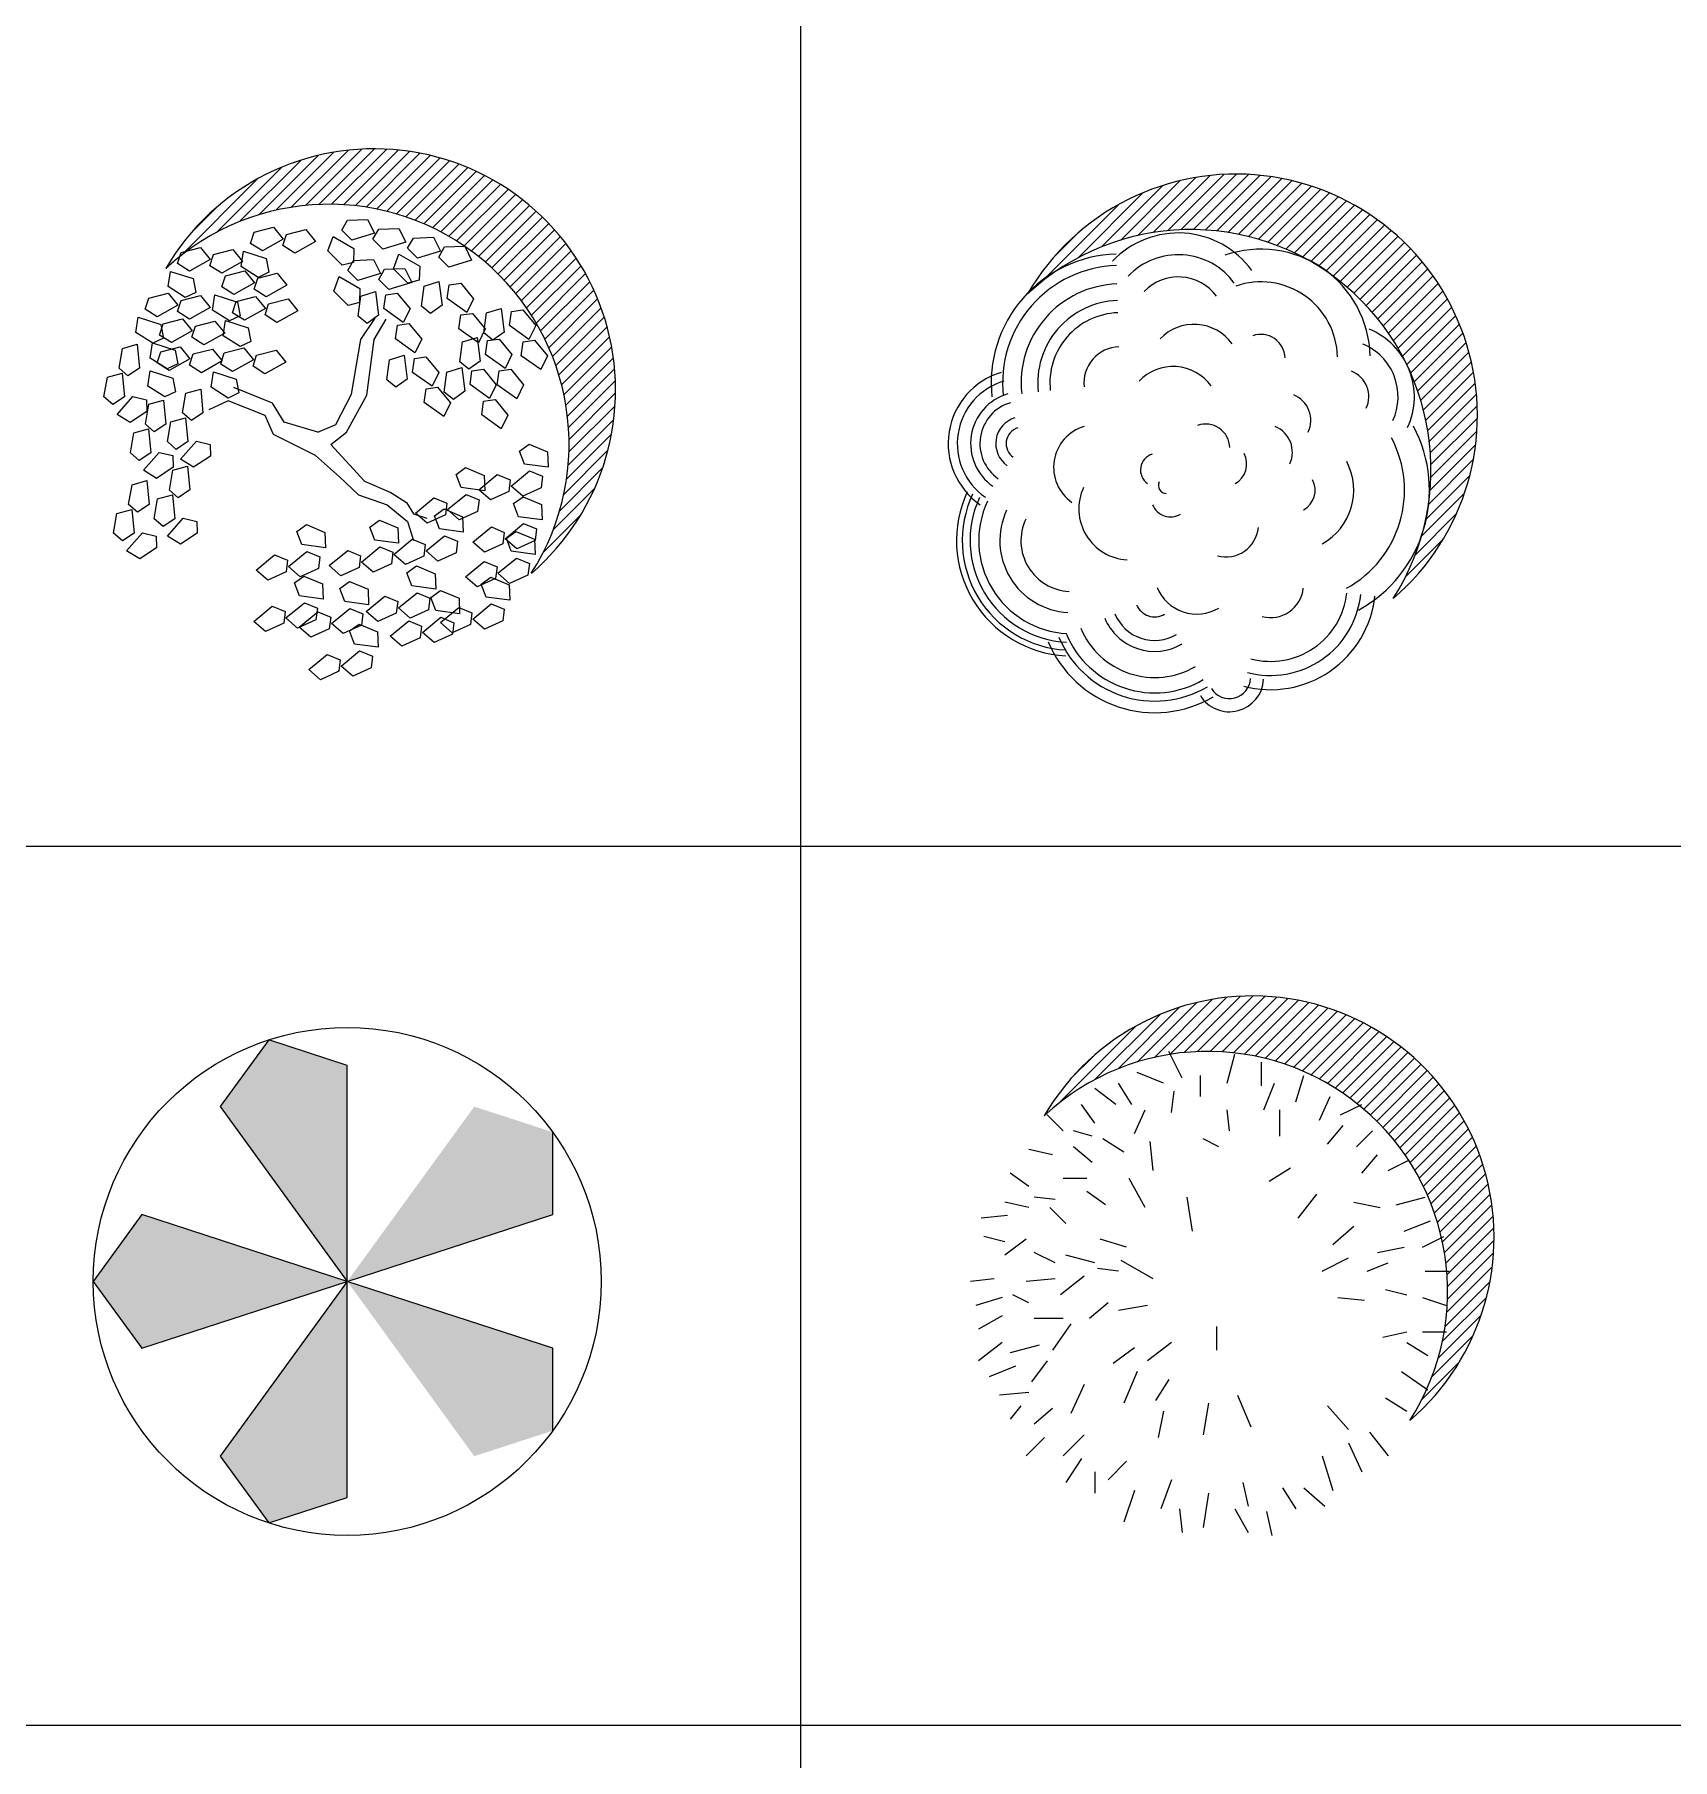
# Model space of a CAD drawing. Header units: millimetres. Extents: x -4017 to 59953, y -688 to 66564.
# Drawn here: x 51042 to 55443, y 14005 to 18640 of the extents above; entities that cross this region are included whole.
import ezdxf

# ---------------------------------------------------------------- set-up
doc = ezdxf.new("R2010")
doc.units = ezdxf.units.MM
doc.layers.add('www.cad-blocks.net', color=7, linetype='Continuous')
doc.styles.add('3', font='')
doc.styles.get("Standard").update_dxf_attribs({"font": 'arial.ttf'})
doc.styles.get('3').set_extended_font_data('@Gungsuh')

# ---------------------------------------------------------------- blocks, each defined once
blk = doc.blocks.new('A$C516926BB')
for p, q in [((55.5585, 38.5194), (55.5585, 0)), ((0, 7.0831), (60.3118, 7.0831)), ((0, 4.7221), (62.4121, 4.7221))]:
    blk.add_line(p, q)
blk = doc.blocks.new('A$C1F9620D7')
for p, q in [((0.3644, 1.2306), (0.5295, 1.3957)), ((0.4161, 1.2489), (0.5758, 1.4085)), ((0.4617, 1.261), (0.6177, 1.4171)), ((0.5031, 1.2691), (0.6565, 1.4224)), ((0.5415, 1.274), (0.6928, 1.4253)), ((0.5775, 1.2766), (0.7271, 1.4262)), ((0.6114, 1.2771), (0.7596, 1.4253)), ((0.6437, 1.276), (0.7907, 1.4229)), ((0.6745, 1.2734), (0.8204, 1.4193)), ((0.7041, 1.2695), (0.8489, 1.4144)), ((0.7324, 1.2645), (0.8764, 1.4085)), ((0.7597, 1.2583), (0.9029, 1.4016)), ((0.786, 1.2512), (0.9285, 1.3937)), ((0.2053, 1.1382), (0.4122, 1.3452)), ((0.3019, 1.2014), (0.4768, 1.3764)), ((0.8114, 1.2432), (0.9532, 1.385)), ((0.836, 1.2344), (0.9771, 1.3755)), ((0.8597, 1.2247), (1.0003, 1.3653)), ((0.8827, 1.2143), (1.0227, 1.3543)), ((0.9049, 1.2031), (1.0444, 1.3426)), ((0.9265, 1.1913), (1.0654, 1.3302)), ((0.9474, 1.1787), (1.0858, 1.3172)), ((0.9676, 1.1655), (1.1055, 1.3035)), ((0.2358, 1.2022), (0.3016, 1.268)), ((0.9871, 1.1517), (1.1246, 1.2891)), ((1.0061, 1.1372), (1.1431, 1.2742)), ((1.0244, 1.1221), (1.1609, 1.2586)), ((0.4032, 1.2021), (0.4557, 1.2154)), ((0.4557, 1.2154), (0.4818, 1.1833)), ((0.4902, 1.1962), (0.5426, 1.2096)), ((0.5426, 1.2096), (0.5687, 1.1774)), ((0.6388, 1.2073), (0.6543, 1.2346)), ((0.6656, 1.1808), (0.6388, 1.2073)), ((0.6543, 1.2346), (0.7084, 1.2366)), ((0.7084, 1.2366), (0.7271, 1.1997)), ((0.7226, 1.1831), (0.738, 1.2105)), ((0.738, 1.2105), (0.7921, 1.2125)), ((0.7921, 1.2125), (0.8108, 1.1755)), ((1.042, 1.1064), (1.1782, 1.2425)), ((1.0591, 1.09), (1.1948, 1.2257)), ((1.0756, 1.0731), (1.2108, 1.2083)), ((0.207, 1.1481), (0.2595, 1.1614)), ((0.2595, 1.1614), (0.2855, 1.1292)), ((0.3939, 1.172), (0.4032, 1.2021)), ((0.4256, 1.1518), (0.3939, 1.172)), ((0.4818, 1.1833), (0.4256, 1.1518)), ((0.4809, 1.1661), (0.4902, 1.1962)), ((0.5126, 1.1459), (0.4809, 1.1661)), ((0.5687, 1.1774), (0.5126, 1.1459)), ((0.6012, 1.1519), (0.6155, 1.1908)), ((0.6155, 1.1908), (0.6713, 1.1587)), ((0.7271, 1.1997), (0.6656, 1.1808)), ((0.6713, 1.1587), (0.6701, 1.1211)), ((0.7493, 1.1567), (0.7226, 1.1831)), ((0.8108, 1.1755), (0.7493, 1.1567)), ((0.8158, 1.1592), (0.8312, 1.1866)), ((0.8425, 1.1328), (0.8158, 1.1592)), ((0.8312, 1.1866), (0.8853, 1.1886)), ((0.8853, 1.1886), (0.904, 1.1516)), ((0.8995, 1.1351), (0.915, 1.1625)), ((0.915, 1.1625), (0.9691, 1.1645)), ((0.9691, 1.1645), (0.9878, 1.1275)), ((1.0914, 1.0555), (1.2262, 1.1903)), ((1.1067, 1.0373), (1.241, 1.1717)), ((0.1977, 1.118), (0.207, 1.1481)), ((0.2294, 1.0978), (0.1977, 1.118)), ((0.2855, 1.1292), (0.2294, 1.0978)), ((0.2847, 1.1121), (0.294, 1.1422)), ((0.294, 1.1422), (0.3464, 1.1555)), ((0.3725, 1.1233), (0.3164, 1.0919)), ((0.3464, 1.1555), (0.3725, 1.1233)), ((0.3688, 1.11), (0.3746, 1.151)), ((0.3746, 1.151), (0.4359, 1.1314)), ((0.4359, 1.1314), (0.4427, 1.0944)), ((0.6396, 1.1137), (0.6012, 1.1519)), ((0.6701, 1.1211), (0.6396, 1.1137)), ((0.6549, 1.0992), (0.6704, 1.1266)), ((0.6704, 1.1266), (0.7245, 1.1286)), ((0.7245, 1.1286), (0.7432, 1.0916)), ((0.7782, 1.1039), (0.7924, 1.1428)), ((0.7924, 1.1428), (0.8482, 1.1107)), ((0.904, 1.1516), (0.8425, 1.1328)), ((0.9263, 1.1086), (0.8995, 1.1351)), ((0.9878, 1.1275), (0.9263, 1.1086)), ((1.1213, 1.0185), (1.2552, 1.1524)), ((1.1352, 0.9991), (1.2687, 1.1325)), ((0.1726, 1.056), (0.1784, 1.097)), ((0.1784, 1.097), (0.2397, 1.0774)), ((0.2397, 1.0774), (0.2465, 1.0404)), ((0.3164, 1.0919), (0.2847, 1.1121)), ((0.3168, 1.055), (0.3261, 1.085)), ((0.3261, 1.085), (0.3785, 1.0984)), ((0.4046, 1.0662), (0.3485, 1.0347)), ((0.4144, 1.0808), (0.3688, 1.11)), ((0.3785, 1.0984), (0.4046, 1.0662)), ((0.4037, 1.0491), (0.4131, 1.0791)), ((0.4131, 1.0791), (0.4655, 1.0925)), ((0.4427, 1.0944), (0.4144, 1.0808)), ((0.4655, 1.0925), (0.4916, 1.0603)), ((0.6173, 1.0439), (0.6316, 1.0828)), ((0.6316, 1.0828), (0.6874, 1.0507)), ((0.6816, 1.0727), (0.6549, 1.0992)), ((0.7432, 1.0916), (0.6816, 1.0727)), ((0.7387, 1.0751), (0.7541, 1.1025)), ((0.7654, 1.0486), (0.7387, 1.0751)), ((0.7541, 1.1025), (0.8082, 1.1045)), ((0.8269, 1.0675), (0.7654, 1.0486)), ((0.8165, 1.0657), (0.7782, 1.1039)), ((0.8082, 1.1045), (0.8269, 1.0675)), ((0.8471, 1.0731), (0.8165, 1.0657)), ((0.8482, 1.1107), (0.8471, 1.0731)), ((0.8604, 1.0576), (0.9, 1.0697)), ((0.9, 1.0697), (0.9082, 1.0059)), ((1.1486, 0.979), (1.2816, 1.112)), ((1.1612, 0.9582), (1.2938, 1.0908)), ((1.1732, 0.9368), (1.3053, 1.0689)), ((0.1109, 0.995), (0.1202, 1.025)), ((0.1202, 1.025), (0.1726, 1.0384)), ((0.2182, 1.0268), (0.1726, 1.056)), ((0.1726, 1.0384), (0.1987, 1.0062)), ((0.2072, 1.0191), (0.2596, 1.0325)), ((0.2465, 1.0404), (0.2182, 1.0268)), ((0.2596, 1.0325), (0.2857, 1.0003)), ((0.2917, 0.9929), (0.2974, 1.0339)), ((0.2974, 1.0339), (0.3587, 1.0144)), ((0.3485, 1.0347), (0.3168, 1.055)), ((0.355, 1.016), (0.4075, 1.0293)), ((0.4354, 1.0289), (0.4037, 1.0491)), ((0.4075, 1.0293), (0.4336, 0.9972)), ((0.4916, 1.0603), (0.4354, 1.0289)), ((0.442, 1.0101), (0.4944, 1.0235)), ((0.4944, 1.0235), (0.5205, 0.9913)), ((0.6557, 1.0057), (0.6173, 1.0439)), ((0.6828, 0.9769), (0.69, 1.0306)), ((0.6874, 1.0507), (0.6862, 1.0131)), ((0.69, 1.0306), (0.7296, 1.0427)), ((0.7296, 1.0427), (0.7377, 0.9789)), ((0.7519, 0.9968), (0.7568, 1.0341)), ((0.7568, 1.0341), (0.788, 1.0383)), ((0.788, 1.0383), (0.8223, 0.9965)), ((0.8532, 1.0039), (0.8604, 1.0576)), ((0.9223, 1.0238), (0.9272, 1.0611)), ((0.9746, 0.9862), (0.9223, 1.0238)), ((0.9272, 1.0611), (0.9584, 1.0653)), ((0.9584, 1.0653), (0.9927, 1.0235)), ((0.9927, 1.0235), (0.9746, 0.9862)), ((1.1845, 0.9147), (1.3161, 1.0463)), ((1.1951, 0.8919), (1.3262, 1.023)), ((0.0858, 0.9329), (0.0915, 0.9739)), ((0.0915, 0.9739), (0.1528, 0.9544)), ((0.1426, 0.9747), (0.1109, 0.995)), ((0.1987, 1.0062), (0.1426, 0.9747)), ((0.1978, 0.9891), (0.2072, 1.0191)), ((0.2296, 0.9688), (0.1978, 0.9891)), ((0.2857, 1.0003), (0.2296, 0.9688)), ((0.3373, 0.9637), (0.2917, 0.9929)), ((0.3656, 0.9774), (0.3373, 0.9637)), ((0.3457, 0.9859), (0.355, 1.016)), ((0.3774, 0.9657), (0.3457, 0.9859)), ((0.3587, 1.0144), (0.3656, 0.9774)), ((0.4336, 0.9972), (0.3774, 0.9657)), ((0.4327, 0.98), (0.442, 1.0101)), ((0.4644, 0.9598), (0.4327, 0.98)), ((0.5205, 0.9913), (0.4644, 0.9598)), ((0.6862, 1.0131), (0.6557, 1.0057)), ((0.7071, 0.957), (0.6828, 0.9769)), ((0.7377, 0.9789), (0.7071, 0.957)), ((0.8041, 0.9592), (0.7519, 0.9968)), ((0.8223, 0.9965), (0.8041, 0.9592)), ((0.8776, 0.984), (0.8532, 1.0039)), ((0.9082, 1.0059), (0.8776, 0.984)), ((0.9538, 0.9425), (0.9587, 0.9798)), ((0.9587, 0.9798), (0.9899, 0.984)), ((0.9899, 0.984), (1.0242, 0.9422)), ((1.0205, 0.9319), (1.0277, 0.9855)), ((1.0277, 0.9855), (1.0673, 0.9976)), ((1.0673, 0.9976), (1.0755, 0.9338)), ((1.0896, 0.9517), (1.0945, 0.989)), ((1.0945, 0.989), (1.1257, 0.9933)), ((1.1257, 0.9933), (1.16, 0.9514)), ((1.2049, 0.8683), (1.3355, 0.9989)), ((1.2139, 0.8439), (1.344, 0.9739)), ((0.1314, 0.9037), (0.0858, 0.9329)), ((0.1495, 0.9259), (0.1588, 0.956)), ((0.1528, 0.9544), (0.1597, 0.9174)), ((0.1588, 0.956), (0.2113, 0.9693)), ((0.2373, 0.9371), (0.1812, 0.9057)), ((0.2113, 0.9693), (0.2373, 0.9371)), ((0.2364, 0.92), (0.2458, 0.9501)), ((0.2458, 0.9501), (0.2982, 0.9634)), ((0.3243, 0.9313), (0.2682, 0.8998)), ((0.2982, 0.9634), (0.3243, 0.9313)), ((0.3206, 0.9239), (0.3264, 0.9649)), ((0.3264, 0.9649), (0.3877, 0.9453)), ((0.3877, 0.9453), (0.3945, 0.9083)), ((0.6903, 0.9142), (0.7289, 0.9712)), ((0.7257, 0.9142), (0.7579, 0.9682)), ((0.7833, 0.9155), (0.7882, 0.9528)), ((0.7882, 0.9528), (0.8194, 0.957)), ((0.8194, 0.957), (0.8537, 0.9152)), ((1.006, 0.9049), (0.9538, 0.9425)), ((1.0242, 0.9422), (1.006, 0.9049)), ((1.0449, 0.912), (1.0205, 0.9319)), ((1.0755, 0.9338), (1.0449, 0.912)), ((1.1418, 0.9142), (1.0896, 0.9517)), ((1.16, 0.9514), (1.1418, 0.9142)), ((1.2221, 0.8186), (1.3516, 0.9481)), ((0.0405, 0.8367), (0.0495, 0.8901)), ((0.0495, 0.8901), (0.0895, 0.901)), ((0.0895, 0.901), (0.0956, 0.8369)), ((0.1244, 0.8639), (0.1302, 0.9049)), ((0.1302, 0.9049), (0.1914, 0.8853)), ((0.1597, 0.9174), (0.1314, 0.9037)), ((0.1431, 0.8508), (0.1524, 0.8809)), ((0.1812, 0.9057), (0.1495, 0.9259)), ((0.1524, 0.8809), (0.2048, 0.8942)), ((0.1914, 0.8853), (0.1983, 0.8483)), ((0.2048, 0.8942), (0.2309, 0.862)), ((0.2682, 0.8998), (0.2364, 0.92)), ((0.2394, 0.875), (0.2918, 0.8883)), ((0.2918, 0.8883), (0.3179, 0.8562)), ((0.3662, 0.8947), (0.3206, 0.9239)), ((0.3229, 0.8779), (0.3753, 0.8913)), ((0.3945, 0.9083), (0.3662, 0.8947)), ((0.3753, 0.8913), (0.4014, 0.8591)), ((0.4098, 0.872), (0.4623, 0.8854)), ((0.4623, 0.8854), (0.4883, 0.8532)), ((0.6646, 0.7671), (0.6903, 0.9142)), ((0.7064, 0.7641), (0.7257, 0.9142)), ((0.8355, 0.8779), (0.7833, 0.9155)), ((0.8537, 0.9152), (0.8355, 0.8779)), ((0.9561, 0.8538), (0.9633, 0.9074)), ((0.9633, 0.9074), (1.0029, 0.9196)), ((1.0029, 0.9196), (1.0111, 0.8558)), ((1.0252, 0.8737), (1.0302, 0.911)), ((1.0302, 0.911), (1.0613, 0.9152)), ((1.0613, 0.9152), (1.0956, 0.8733)), ((1.1211, 0.8704), (1.126, 0.9077)), ((1.126, 0.9077), (1.1571, 0.912)), ((1.1571, 0.912), (1.1914, 0.8701)), ((1.2294, 0.7925), (1.3583, 0.9214)), ((1.2357, 0.7654), (1.3639, 0.8937)), ((0.0642, 0.8161), (0.0405, 0.8367)), ((0.0956, 0.8369), (0.0642, 0.8161)), ((0.17, 0.8347), (0.1244, 0.8639)), ((0.1748, 0.8306), (0.1431, 0.8508)), ((0.1983, 0.8483), (0.17, 0.8347)), ((0.2309, 0.862), (0.1748, 0.8306)), ((0.23, 0.8449), (0.2394, 0.875)), ((0.2617, 0.8247), (0.23, 0.8449)), ((0.3179, 0.8562), (0.2617, 0.8247)), ((0.3135, 0.8479), (0.3229, 0.8779)), ((0.3452, 0.8276), (0.3135, 0.8479)), ((0.4014, 0.8591), (0.3452, 0.8276)), ((0.4005, 0.842), (0.4098, 0.872)), ((0.4322, 0.8217), (0.4005, 0.842)), ((0.4883, 0.8532), (0.4322, 0.8217)), ((0.7599, 0.8058), (0.7671, 0.8594)), ((0.7671, 0.8594), (0.8067, 0.8715)), ((0.8067, 0.8715), (0.8149, 0.8077)), ((0.829, 0.8256), (0.8339, 0.8629)), ((0.8339, 0.8629), (0.8651, 0.8672)), ((0.8651, 0.8672), (0.8994, 0.8253)), ((0.9215, 0.8264), (0.9612, 0.8385)), ((0.9805, 0.8339), (0.9561, 0.8538)), ((0.9612, 0.8385), (0.9693, 0.7747)), ((1.0111, 0.8558), (0.9805, 0.8339)), ((1.0775, 0.8361), (1.0252, 0.8737)), ((1.0956, 0.8733), (1.0775, 0.8361)), ((1.1733, 0.8329), (1.1211, 0.8704)), ((1.1914, 0.8701), (1.1733, 0.8329)), ((1.241, 0.7373), (1.3685, 0.8648)), ((1.2451, 0.708), (1.3719, 0.8348)), ((0, 0.7596), (0.009, 0.813)), ((0.009, 0.813), (0.0489, 0.8238)), ((0.0489, 0.8238), (0.055, 0.7597)), ((0.118, 0.7888), (0.1237, 0.8298)), ((0.1635, 0.7596), (0.118, 0.7888)), ((0.1237, 0.8298), (0.185, 0.8102)), ((0.185, 0.8102), (0.1919, 0.7732)), ((0.2884, 0.7858), (0.2942, 0.8268)), ((0.2942, 0.8268), (0.3555, 0.8073)), ((0.3555, 0.8073), (0.3623, 0.7703)), ((0.7843, 0.7859), (0.7599, 0.8058)), ((0.8149, 0.8077), (0.7843, 0.7859)), ((0.8813, 0.7881), (0.829, 0.8256)), ((0.8994, 0.8253), (0.8813, 0.7881)), ((0.9143, 0.7728), (0.9215, 0.8264)), ((0.9835, 0.7926), (0.9884, 0.8299)), ((1.0357, 0.7551), (0.9835, 0.7926)), ((0.9884, 0.8299), (1.0195, 0.8342)), ((1.0195, 0.8342), (1.0538, 0.7923)), ((1.0538, 0.7923), (1.0357, 0.7551)), ((1.0567, 0.7924), (1.0616, 0.8297)), ((1.1089, 0.7548), (1.0567, 0.7924)), ((1.0616, 0.8297), (1.0928, 0.8339)), ((1.0928, 0.8339), (1.1271, 0.792)), ((1.1271, 0.792), (1.1089, 0.7548)), ((1.248, 0.6775), (1.3739, 0.8034)), ((0.0237, 0.7389), (0, 0.7596)), ((0.055, 0.7597), (0.0237, 0.7389)), ((0.0351, 0.7127), (0.0778, 0.7609)), ((0.0778, 0.7609), (0.1144, 0.7522)), ((0.1144, 0.7522), (0.1155, 0.7208)), ((0.1203, 0.74), (0.1603, 0.7508)), ((0.1603, 0.7508), (0.1664, 0.6868)), ((0.1919, 0.7732), (0.1635, 0.7596)), ((0.211, 0.7167), (0.2199, 0.77)), ((0.2199, 0.77), (0.2599, 0.7809)), ((0.2599, 0.7809), (0.266, 0.7168)), ((0.3333, 0.7491), (0.2818, 0.7251)), ((0.334, 0.7566), (0.2884, 0.7858)), ((0.433, 0.7101), (0.3333, 0.7491)), ((0.3623, 0.7703), (0.334, 0.7566)), ((0.4523, 0.7431), (0.3493, 0.7851)), ((0.4844, 0.692), (0.4523, 0.7431)), ((0.6228, 0.686), (0.6646, 0.7671)), ((0.6517, 0.665), (0.7064, 0.7641)), ((0.8605, 0.7443), (0.8654, 0.7816)), ((0.9127, 0.7068), (0.8605, 0.7443)), ((0.8654, 0.7816), (0.8965, 0.7859)), ((0.8965, 0.7859), (0.9308, 0.744)), ((0.9308, 0.744), (0.9127, 0.7068)), ((0.9387, 0.7529), (0.9143, 0.7728)), ((0.9693, 0.7747), (0.9387, 0.7529)), ((1.0149, 0.7113), (1.0198, 0.7486)), ((1.0198, 0.7486), (1.051, 0.7529)), ((1.051, 0.7529), (1.0853, 0.711)), ((1.2494, 0.6455), (1.3743, 0.7704)), ((0.0703, 0.6909), (0.0351, 0.7127)), ((0.1155, 0.7208), (0.0703, 0.6909)), ((0.1113, 0.6866), (0.1203, 0.74)), ((0.1794, 0.6929), (0.2194, 0.7037)), ((0.2347, 0.696), (0.211, 0.7167)), ((0.2194, 0.7037), (0.2255, 0.6396)), ((0.266, 0.7168), (0.2347, 0.696)), ((0.4555, 0.659), (0.433, 0.7101)), ((1.0671, 0.6738), (1.0149, 0.7113)), ((1.0853, 0.711), (1.0671, 0.6738)), ((1.247, 0.5763), (1.3695, 0.6988)), ((1.2492, 0.6119), (1.373, 0.7357)), ((0.0708, 0.6094), (0.0798, 0.6628)), ((0.0798, 0.6628), (0.1197, 0.6737)), ((0.135, 0.6659), (0.1113, 0.6866)), ((0.1197, 0.6737), (0.1258, 0.6096)), ((0.1664, 0.6868), (0.135, 0.6659)), ((0.1705, 0.6395), (0.1794, 0.6929)), ((0.5681, 0.602), (0.4555, 0.659)), ((0.5745, 0.665), (0.4844, 0.692)), ((0.5745, 0.665), (0.6228, 0.686)), ((0.6099, 0.632), (0.6517, 0.665)), ((1.2426, 0.5384), (1.3634, 0.6593)), ((0.0945, 0.5888), (0.0708, 0.6094)), ((0.1258, 0.6096), (0.0945, 0.5888)), ((0.1059, 0.5626), (0.1486, 0.6107)), ((0.1486, 0.6107), (0.1852, 0.6021)), ((0.1942, 0.6188), (0.1705, 0.6395)), ((0.2255, 0.6396), (0.1942, 0.6188)), ((0.2056, 0.5926), (0.2483, 0.6408)), ((0.2483, 0.6408), (0.2849, 0.6321)), ((0.2849, 0.6321), (0.2859, 0.6007)), ((0.6099, 0.632), (0.7, 0.5329)), ((1.1164, 0.6142), (1.1419, 0.6327)), ((1.1297, 0.579), (1.1164, 0.6142)), ((1.1419, 0.6327), (1.1919, 0.6119)), ((1.1919, 0.6119), (1.1935, 0.5705)), ((1.2352, 0.4977), (1.354, 0.6164)), ((0.1411, 0.5408), (0.1059, 0.5626)), ((0.1863, 0.5706), (0.1411, 0.5408)), ((0.1756, 0.5095), (0.1846, 0.5629)), ((0.1846, 0.5629), (0.2246, 0.5737)), ((0.1852, 0.6021), (0.1863, 0.5706)), ((0.2408, 0.5708), (0.2056, 0.5926)), ((0.2246, 0.5737), (0.2307, 0.5097)), ((0.2859, 0.6007), (0.2408, 0.5708)), ((0.5681, 0.602), (0.6325, 0.5449)), ((0.946, 0.5512), (0.9715, 0.5696)), ((0.9715, 0.5696), (1.0215, 0.5489)), ((1.0936, 0.5199), (1.1434, 0.5608)), ((1.1935, 0.5705), (1.1297, 0.579)), ((1.1434, 0.5608), (1.1781, 0.5464)), ((1.224, 0.453), (1.3398, 0.5688)), ((0.0663, 0.4705), (0.0753, 0.5238)), ((0.0753, 0.5238), (0.1152, 0.5347)), ((0.1152, 0.5347), (0.1213, 0.4706)), ((0.6325, 0.5449), (0.6839, 0.4969)), ((0.7, 0.5329), (0.7707, 0.5029)), ((0.9592, 0.516), (0.946, 0.5512)), ((1.023, 0.5075), (0.9592, 0.516)), ((1.007, 0.5104), (1.0567, 0.5513)), ((1.0383, 0.4833), (1.007, 0.5104)), ((1.0215, 0.5489), (1.023, 0.5075)), ((1.0567, 0.5513), (1.0915, 0.5369)), ((1.0915, 0.5369), (1.0876, 0.5057)), ((1.125, 0.4928), (1.0936, 0.5199)), ((1.1742, 0.5152), (1.125, 0.4928)), ((1.1781, 0.5464), (1.1742, 0.5152)), ((1.2071, 0.4027), (1.3182, 0.5138)), ((0.09, 0.4498), (0.0663, 0.4705)), ((0.1213, 0.4706), (0.09, 0.4498)), ((0.1351, 0.4324), (0.1441, 0.4857)), ((0.1441, 0.4857), (0.184, 0.4966)), ((0.1993, 0.4889), (0.1756, 0.5095)), ((0.184, 0.4966), (0.1901, 0.4325)), ((0.2307, 0.5097), (0.1993, 0.4889)), ((0.6839, 0.4969), (0.7611, 0.4699)), ((0.7611, 0.4699), (0.8158, 0.4248)), ((0.7707, 0.5029), (0.8126, 0.4759)), ((0.8126, 0.4759), (0.8318, 0.4458)), ((0.8365, 0.4474), (0.8863, 0.4882)), ((0.8863, 0.4882), (0.921, 0.4739)), ((0.921, 0.4739), (0.9171, 0.4427)), ((0.9232, 0.4569), (0.9729, 0.4977)), ((0.9729, 0.4977), (1.0077, 0.4834)), ((1.0077, 0.4834), (1.0038, 0.4522)), ((1.0876, 0.5057), (1.0383, 0.4833)), ((1.1004, 0.4731), (1.1259, 0.4916)), ((1.1137, 0.4379), (1.1004, 0.4731)), ((1.1259, 0.4916), (1.1759, 0.4708)), ((1.1759, 0.4708), (1.1774, 0.4294)), ((0.0258, 0.3933), (0.0347, 0.4467)), ((0.0347, 0.4467), (0.0747, 0.4575)), ((0.0747, 0.4575), (0.0808, 0.3935)), ((0.1588, 0.4117), (0.1351, 0.4324)), ((0.1901, 0.4325), (0.1588, 0.4117)), ((0.1702, 0.3855), (0.2129, 0.4337)), ((0.2129, 0.4337), (0.2495, 0.425)), ((0.2495, 0.425), (0.2506, 0.3935)), ((0.7144, 0.4101), (0.7399, 0.4285)), ((0.7399, 0.4285), (0.7899, 0.4078)), ((0.8158, 0.4248), (0.8318, 0.3738)), ((0.8318, 0.4458), (0.8672, 0.4338)), ((0.8679, 0.4203), (0.8365, 0.4474)), ((0.9171, 0.4427), (0.8679, 0.4203)), ((0.8881, 0.4401), (0.9136, 0.4586)), ((0.9014, 0.4049), (0.8881, 0.4401)), ((0.9136, 0.4586), (0.9636, 0.4378)), ((0.9545, 0.4298), (0.9232, 0.4569)), ((1.0038, 0.4522), (0.9545, 0.4298)), ((0.9636, 0.4378), (0.9651, 0.3964)), ((1.0776, 0.3788), (1.1273, 0.4197)), ((1.1774, 0.4294), (1.1137, 0.4379)), ((1.1273, 0.4197), (1.1621, 0.4053)), ((1.1807, 0.3429), (1.2819, 0.4441)), ((0.0495, 0.3726), (0.0258, 0.3933)), ((0.0808, 0.3935), (0.0495, 0.3726)), ((0.0609, 0.3465), (0.1036, 0.3946)), ((0.1036, 0.3946), (0.1402, 0.3859)), ((0.1402, 0.3859), (0.1412, 0.3545)), ((0.2054, 0.3637), (0.1702, 0.3855)), ((0.2506, 0.3935), (0.2054, 0.3637)), ((0.5182, 0.3981), (0.5437, 0.4165)), ((0.5314, 0.3629), (0.5182, 0.3981)), ((0.5437, 0.4165), (0.5936, 0.3958)), ((0.5936, 0.3958), (0.5952, 0.3544)), ((0.7276, 0.3749), (0.7144, 0.4101)), ((0.7914, 0.3664), (0.7276, 0.3749)), ((0.7787, 0.3363), (0.8284, 0.3772)), ((0.7899, 0.4078), (0.7914, 0.3664)), ((0.8284, 0.3772), (0.8632, 0.3628)), ((0.8653, 0.3458), (0.915, 0.3867)), ((0.9651, 0.3964), (0.9014, 0.4049)), ((0.915, 0.3867), (0.9498, 0.3723)), ((0.9498, 0.3723), (0.9459, 0.3411)), ((0.991, 0.3693), (1.0407, 0.4102)), ((1.0407, 0.4102), (1.0755, 0.3958)), ((1.0755, 0.3958), (1.0716, 0.3646)), ((1.1089, 0.3517), (1.0776, 0.3788)), ((1.0811, 0.3801), (1.1066, 0.3985)), ((1.0943, 0.3449), (1.0811, 0.3801)), ((1.1066, 0.3985), (1.1565, 0.3778)), ((1.1582, 0.3741), (1.1089, 0.3517)), ((1.1565, 0.3778), (1.1581, 0.3364)), ((1.1621, 0.4053), (1.1582, 0.3741)), ((0.0961, 0.3246), (0.0609, 0.3465)), ((0.1412, 0.3545), (0.0961, 0.3246)), ((0.4087, 0.2943), (0.4585, 0.3351)), ((0.4585, 0.3351), (0.4932, 0.3208)), ((0.4954, 0.3038), (0.5451, 0.3446)), ((0.5952, 0.3544), (0.5314, 0.3629)), ((0.5451, 0.3446), (0.5799, 0.3303)), ((0.5799, 0.3303), (0.576, 0.2991)), ((0.6049, 0.3063), (0.6547, 0.3471)), ((0.6547, 0.3471), (0.6895, 0.3328)), ((0.6895, 0.3328), (0.6855, 0.3016)), ((0.6916, 0.3158), (0.7413, 0.3566)), ((0.7413, 0.3566), (0.7761, 0.3423)), ((0.7761, 0.3423), (0.7722, 0.3111)), ((0.81, 0.3092), (0.7787, 0.3363)), ((0.8593, 0.3316), (0.81, 0.3092)), ((0.8632, 0.3628), (0.8593, 0.3316)), ((0.8966, 0.3187), (0.8653, 0.3458)), ((0.9459, 0.3411), (0.8966, 0.3187)), ((1.0223, 0.3422), (0.991, 0.3693)), ((1.0716, 0.3646), (1.0223, 0.3422)), ((1.0583, 0.2858), (1.108, 0.3266)), ((1.1581, 0.3364), (1.0943, 0.3449)), ((1.108, 0.3266), (1.1428, 0.3123)), ((0.4401, 0.2672), (0.4087, 0.2943)), ((0.4893, 0.2896), (0.4401, 0.2672)), ((0.4932, 0.3208), (0.4893, 0.2896)), ((0.5267, 0.2767), (0.4954, 0.3038)), ((0.5118, 0.26), (0.5372, 0.2784)), ((0.576, 0.2991), (0.5267, 0.2767)), ((0.5372, 0.2784), (0.5872, 0.2577)), ((0.6363, 0.2792), (0.6049, 0.3063)), ((0.6855, 0.3016), (0.6363, 0.2792)), ((0.7229, 0.2887), (0.6916, 0.3158)), ((0.7722, 0.3111), (0.7229, 0.2887)), ((0.8141, 0.287), (0.8396, 0.3055)), ((0.8274, 0.2518), (0.8141, 0.287)), ((0.8396, 0.3055), (0.8896, 0.2847)), ((0.8896, 0.2847), (0.8912, 0.2433)), ((0.9716, 0.2763), (1.0214, 0.3171)), ((1.0214, 0.3171), (1.0561, 0.3028)), ((1.0561, 0.3028), (1.0522, 0.2716)), ((1.0896, 0.2587), (1.0583, 0.2858)), ((1.1389, 0.2811), (1.0896, 0.2587)), ((1.1428, 0.3123), (1.1389, 0.2811)), ((0.525, 0.2248), (0.5118, 0.26)), ((0.5872, 0.2577), (0.5888, 0.2163)), ((0.634, 0.245), (0.6595, 0.2634)), ((0.6473, 0.2098), (0.634, 0.245)), ((0.6595, 0.2634), (0.7095, 0.2427)), ((0.7095, 0.2427), (0.711, 0.2013)), ((0.7913, 0.1927), (0.841, 0.2336)), ((0.8912, 0.2433), (0.8274, 0.2518)), ((0.841, 0.2336), (0.8758, 0.2192)), ((0.8784, 0.2209), (0.9039, 0.2394)), ((0.9039, 0.2394), (0.9539, 0.2186)), ((1.003, 0.2492), (0.9716, 0.2763)), ((1.0522, 0.2716), (1.003, 0.2492)), ((1.0135, 0.257), (1.039, 0.2754)), ((1.0268, 0.2218), (1.0135, 0.257)), ((1.039, 0.2754), (1.089, 0.2547)), ((1.089, 0.2547), (1.0906, 0.2133)), ((0.4023, 0.1562), (0.452, 0.1971)), ((0.452, 0.1971), (0.4868, 0.1827)), ((0.4889, 0.1657), (0.5387, 0.2065)), ((0.5888, 0.2163), (0.525, 0.2248)), ((0.5387, 0.2065), (0.5735, 0.1922)), ((0.5735, 0.1922), (0.5695, 0.161)), ((0.6112, 0.1507), (0.6609, 0.1915)), ((0.711, 0.2013), (0.6473, 0.2098)), ((0.6609, 0.1915), (0.6957, 0.1772)), ((0.7047, 0.1832), (0.7544, 0.2241)), ((0.7544, 0.2241), (0.7892, 0.2097)), ((0.7892, 0.2097), (0.7853, 0.1785)), ((0.8227, 0.1656), (0.7913, 0.1927)), ((0.8719, 0.188), (0.8227, 0.1656)), ((0.8758, 0.2192), (0.8719, 0.188)), ((0.8917, 0.1857), (0.8784, 0.2209)), ((0.9555, 0.1772), (0.8917, 0.1857)), ((0.9041, 0.1532), (0.9538, 0.194)), ((0.9538, 0.194), (0.9886, 0.1797)), ((0.9539, 0.2186), (0.9555, 0.1772)), ((0.9907, 0.1627), (1.0404, 0.2035)), ((1.0906, 0.2133), (1.0268, 0.2218)), ((1.0404, 0.2035), (1.0752, 0.1892)), ((1.0752, 0.1892), (1.0713, 0.158)), ((0.4336, 0.1291), (0.4023, 0.1562)), ((0.4829, 0.1515), (0.4336, 0.1291)), ((0.4868, 0.1827), (0.4829, 0.1515)), ((0.5203, 0.1386), (0.4889, 0.1657)), ((0.5695, 0.161), (0.5203, 0.1386)), ((0.5246, 0.1412), (0.5743, 0.182)), ((0.5559, 0.1141), (0.5246, 0.1412)), ((0.5743, 0.182), (0.6091, 0.1677)), ((0.6091, 0.1677), (0.6052, 0.1365)), ((0.6425, 0.1236), (0.6112, 0.1507)), ((0.6918, 0.146), (0.6425, 0.1236)), ((0.6597, 0.1309), (0.6852, 0.1493)), ((0.6852, 0.1493), (0.7352, 0.1286)), ((0.6957, 0.1772), (0.6918, 0.146)), ((0.736, 0.1561), (0.7047, 0.1832)), ((0.7853, 0.1785), (0.736, 0.1561)), ((0.769, 0.1172), (0.8187, 0.158)), ((0.8187, 0.158), (0.8535, 0.1437)), ((0.8535, 0.1437), (0.8496, 0.1124)), ((0.8556, 0.1267), (0.9053, 0.1675)), ((0.9354, 0.1261), (0.9041, 0.1532)), ((0.9053, 0.1675), (0.9401, 0.1531)), ((0.9847, 0.1485), (0.9354, 0.1261)), ((0.9401, 0.1531), (0.9362, 0.1219)), ((0.9886, 0.1797), (0.9847, 0.1485)), ((1.022, 0.1356), (0.9907, 0.1627)), ((1.0713, 0.158), (1.022, 0.1356)), ((0.6052, 0.1365), (0.5559, 0.1141)), ((0.6729, 0.0957), (0.6597, 0.1309)), ((0.7367, 0.0872), (0.6729, 0.0957)), ((0.7352, 0.1286), (0.7367, 0.0872)), ((0.8003, 0.0901), (0.769, 0.1172)), ((0.8496, 0.1124), (0.8003, 0.0901)), ((0.887, 0.0995), (0.8556, 0.1267)), ((0.9362, 0.1219), (0.887, 0.0995)), ((0.5502, 0.0271), (0.6, 0.0679)), ((0.6, 0.0679), (0.6348, 0.0536)), ((0.6348, 0.0536), (0.6308, 0.0224)), ((0.6369, 0.0366), (0.6866, 0.0774)), ((0.6866, 0.0774), (0.7214, 0.0631)), ((0.7214, 0.0631), (0.7175, 0.0319)), ((0.5816, 0), (0.5502, 0.0271)), ((0.6308, 0.0224), (0.5816, 0)), ((0.6682, 0.0095), (0.6369, 0.0366)), ((0.7175, 0.0319), (0.6682, 0.0095))]:
    blk.add_line(p, q)
for centre, radius, start, end in [((0.726, 0.7778), 0.6484, 310.623, 149.745), ((0.605, 0.6327), 0.6445, 327.4265, 132.9415)]:
    blk.add_arc(centre, radius, start, end)
at = {"width": 0.8, "flags": 9}
for tag in ['YSIZE', 'XSIZE']:
    blk.add_attdef(tag, (0.6099, 0.632), '', height=0.000171, rotation=270, dxfattribs=at)
at = {"style": '3', "flags": 1}
for tag in ['XVALUE', 'YVALUE']:
    blk.add_attdef(tag, (0.6099, 0.632), '', height=0.00000685, rotation=270, dxfattribs=at)
blk = doc.blocks.new('A$C38346749')
for p, q in [((0.548, 1.2875), (0.7014, 1.4408)), ((0.5864, 1.2924), (0.7377, 1.4437)), ((0.6223, 1.295), (0.7719, 1.4446)), ((0.6563, 1.2955), (0.8045, 1.4437)), ((0.6886, 1.2944), (0.8355, 1.4413)), ((0.7194, 1.2918), (0.8653, 1.4377)), ((0.3467, 1.2198), (0.5217, 1.3948)), ((0.4093, 1.249), (0.5744, 1.4141)), ((0.461, 1.2673), (0.6206, 1.4269)), ((0.5066, 1.2794), (0.6626, 1.4355)), ((0.7489, 1.2879), (0.8938, 1.4328)), ((0.7773, 1.2828), (0.9213, 1.4269)), ((0.8046, 1.2767), (0.9478, 1.42)), ((0.8309, 1.2696), (0.9734, 1.4121)), ((0.8563, 1.2616), (0.9981, 1.4034)), ((0.8808, 1.2528), (1.022, 1.3939)), ((0.2501, 1.1566), (0.4571, 1.3636)), ((0.9046, 1.2431), (1.0452, 1.3837)), ((0.9276, 1.2327), (1.0676, 1.3727)), ((0.9498, 1.2215), (1.0893, 1.361)), ((0.9714, 1.2097), (1.1103, 1.3486)), ((0.9922, 1.1971), (1.1307, 1.3356)), ((1.0124, 1.1839), (1.1504, 1.3219)), ((1.032, 1.1701), (1.1695, 1.3075)), ((0.2807, 1.2206), (0.3464, 1.2864)), ((1.0509, 1.1556), (1.1879, 1.2926)), ((1.0692, 1.1405), (1.2058, 1.277)), ((1.0869, 1.1247), (1.223, 1.2609)), ((1.104, 1.1084), (1.2397, 1.2441)), ((1.1204, 1.0914), (1.2557, 1.2267)), ((1.1363, 1.0739), (1.2711, 1.2087)), ((1.1515, 1.0557), (1.2859, 1.1901)), ((1.1661, 1.0369), (1.3, 1.1708)), ((1.1801, 1.0175), (1.3136, 1.1509)), ((1.1934, 0.9974), (1.3265, 1.1304)), ((1.2061, 0.9766), (1.3387, 1.1092)), ((1.2181, 0.9552), (1.3502, 1.0873)), ((1.2294, 0.9331), (1.361, 1.0647)), ((1.24, 0.9103), (1.3711, 1.0414)), ((1.2498, 0.8867), (1.3804, 1.0173)), ((1.2588, 0.8623), (1.3888, 0.9923)), ((1.267, 0.837), (1.3965, 0.9665)), ((1.2742, 0.8109), (1.4031, 0.9398)), ((1.2806, 0.7838), (1.4088, 0.912)), ((1.2858, 0.7557), (1.4134, 0.8832)), ((1.29, 0.7264), (1.4167, 0.8532)), ((1.2928, 0.6958), (1.4187, 0.8217)), ((1.2943, 0.6639), (1.4192, 0.7888)), ((1.294, 0.6302), (1.4179, 0.7541)), ((1.2919, 0.5947), (1.4144, 0.7172)), ((1.2875, 0.5568), (1.4083, 0.6777)), ((1.2801, 0.516), (1.3988, 0.6348)), ((1.2688, 0.4714), (1.3846, 0.5872)), ((1.252, 0.4211), (1.3631, 0.5322)), ((1.2256, 0.3613), (1.3268, 0.4625))]:
    blk.add_line(p, q)
for centre, radius, start, end in [((0.7708, 0.7962), 0.6484, 310.623, 149.745), ((0.6499, 0.651), 0.6445, 327.4265, 132.9415)]:
    blk.add_arc(centre, radius, start, end)
at = {"linetype": 'ByBlock'}
for centre, radius, start, end in [((0.6156, 1.0418), 0.2445, 36.0245, 136.27), ((0.4594, 0.8833), 0.3466, 91.8243, 186.2171), ((0.6156, 1.0418), 0.1862, 36.0245, 136.27), ((0.8374, 0.949), 0.2938, 1.3656, 109.1524), ((0.4594, 0.8833), 0.3158, 91.8243, 186.2171), ((0.6156, 1.0418), 0.1265, 36.0245, 136.27), ((0.4594, 0.8833), 0.2661, 91.8243, 186.2171), ((0.8374, 0.949), 0.206, 1.3656, 109.1524), ((0.4594, 0.8833), 0.2215, 91.8243, 186.2171), ((0.4594, 0.8833), 0.1887, 91.8243, 186.2171), ((0.6581, 0.9143), 0.1265, 36.0245, 136.27), ((1.053, 0.8463), 0.1969, 335.3025, 67.5634), ((0.4594, 0.8833), 0.0973, 91.8243, 186.2171), ((0.8374, 0.949), 0.065, 1.3656, 109.1524), ((1.053, 0.8463), 0.1532, 335.3025, 67.5634), ((0.6015, 0.8011), 0.1265, 36.0245, 136.27), ((0.1974, 0.7204), 0.1999, 106.7004, 235.2047), ((0.1974, 0.7204), 0.1755, 106.7004, 235.2047), ((1.053, 0.8463), 0.0744, 335.3025, 67.5634), ((0.1974, 0.7204), 0.1397, 106.7004, 235.2047), ((0.8973, 0.7826), 0.0744, 335.3025, 67.5634), ((0.1974, 0.7204), 0.1148, 106.7004, 235.2047), ((0.1974, 0.7204), 0.0722, 106.7004, 235.2047), ((0.1974, 0.7204), 0.0444, 106.7004, 235.2047), ((0.3955, 0.6567), 0.1148, 106.7004, 235.2047), ((0.6888, 0.7081), 0.065, 1.3656, 109.1524), ((0.8478, 0.6976), 0.0744, 335.3025, 67.5634), ((0.923, 0.5951), 0.3673, 298.7671, 27.9187), ((0.923, 0.5951), 0.3004, 298.7671, 27.9187), ((0.5585, 0.6496), 0.0444, 106.7004, 235.2047), ((0.739, 0.6658), 0.0604, 298.7671, 27.9187), ((0.923, 0.5951), 0.1642, 298.7671, 27.9187), ((0.4852, 0.5449), 0.1367, 154.9776, 266.9744), ((0.5843, 0.6084), 0.0223, 154.9776, 266.9744), ((0.923, 0.5951), 0.0604, 298.7671, 27.9187), ((0.3295, 0.4598), 0.3098, 154.9776, 266.9744), ((0.3295, 0.4598), 0.2942, 154.9776, 266.9744), ((0.3295, 0.4598), 0.2734, 154.9776, 266.9744), ((0.3295, 0.4598), 0.25, 154.9776, 266.9744), ((0.5947, 0.5764), 0.0526, 202.6104, 300.5076), ((0.3295, 0.4598), 0.1933, 154.9776, 266.9744), ((0.3295, 0.4598), 0.1367, 154.9776, 266.9744), ((0.7432, 0.5041), 0.0883, 255.1795, 353.8154), ((0.6654, 0.3783), 0.1158, 202.6104, 300.5076), ((0.8636, 0.3412), 0.0883, 255.1795, 353.8154), ((0.5522, 0.3075), 0.0526, 202.6104, 300.5076), ((0.8636, 0.3412), 0.2819, 255.1795, 353.8154), ((0.8636, 0.3412), 0.2436, 255.1795, 353.8154), ((0.8636, 0.3412), 0.2059, 255.1795, 353.8154), ((0.5522, 0.3075), 0.1454, 202.6104, 300.5076), ((0.5522, 0.3075), 0.1158, 202.6104, 300.5076), ((0.5522, 0.3075), 0.3101, 202.6104, 300.5076), ((0.5522, 0.3075), 0.2788, 202.6104, 300.5076), ((0.5522, 0.3075), 0.2568, 202.6104, 300.5076), ((0.5522, 0.3075), 0.2154, 202.6104, 300.5076), ((0.753, 0.092), 0.092, 211.8636, 357.2126), ((0.753, 0.092), 0.0567, 211.8636, 357.2126)]:
    blk.add_arc(centre, radius, start, end, dxfattribs=at)
blk = doc.blocks.new('A$C2D9465CA')
for p, q in [((0.494, 1.2842), (0.65, 1.4402)), ((0.5354, 1.2922), (0.6888, 1.4456)), ((0.5738, 1.2972), (0.725, 1.4484)), ((0.6097, 1.2997), (0.7593, 1.4493)), ((0.6437, 1.3003), (0.7918, 1.4484)), ((0.676, 1.2991), (0.8229, 1.4461)), ((0.7068, 1.2965), (0.8526, 1.4424)), ((0.7363, 1.2926), (0.8812, 1.4375)), ((0.3341, 1.2246), (0.5091, 1.3995)), ((0.3967, 1.2537), (0.5618, 1.4188)), ((0.4484, 1.272), (0.608, 1.4317)), ((0.7646, 1.2876), (0.9087, 1.4316)), ((0.7919, 1.2815), (0.9352, 1.4247)), ((0.8183, 1.2744), (0.9607, 1.4169)), ((0.8437, 1.2663), (0.9855, 1.4082)), ((0.8682, 1.2575), (1.0094, 1.3987)), ((0.2375, 1.1614), (0.4445, 1.3683)), ((0.892, 1.2478), (1.0325, 1.3884)), ((0.9149, 1.2374), (1.055, 1.3774)), ((0.9372, 1.2262), (1.0767, 1.3657)), ((0.9587, 1.2144), (1.0977, 1.3533)), ((0.9796, 1.2018), (1.1181, 1.3403)), ((0.9998, 1.1886), (1.1378, 1.3266)), ((1.0194, 1.1748), (1.1569, 1.3123)), ((0.268, 1.2253), (0.3338, 1.2911)), ((1.0383, 1.1603), (1.1753, 1.2973)), ((1.0566, 1.1452), (1.1932, 1.2818)), ((1.0743, 1.1295), (1.2104, 1.2656)), ((1.0914, 1.1131), (1.227, 1.2488)), ((1.1078, 1.0962), (1.2431, 1.2314)), ((1.1237, 1.0786), (1.2585, 1.2134)), ((1.1389, 1.0604), (1.2733, 1.1948)), ((1.1535, 1.0416), (1.2874, 1.1755)), ((1.1675, 1.0222), (1.301, 1.1557)), ((1.1808, 1.0021), (1.3138, 1.1351)), ((1.1935, 0.9814), (1.326, 1.1139)), ((1.2055, 0.9599), (1.3376, 1.0921)), ((1.2168, 0.9378), (1.3484, 1.0695)), ((1.2273, 0.915), (1.3585, 1.0461)), ((1.2371, 0.8914), (1.3678, 1.022)), ((1.2462, 0.867), (1.3762, 0.9971)), ((1.2543, 0.8418), (1.3838, 0.9713)), ((1.2616, 0.8156), (1.3905, 0.9445)), ((1.2679, 0.7885), (1.3962, 0.9168)), ((1.2732, 0.7604), (1.4007, 0.8879)), ((1.2773, 0.7311), (1.4041, 0.8579)), ((1.2802, 0.7006), (1.4061, 0.8265)), ((1.2816, 0.6686), (1.4066, 0.7935)), ((1.2814, 0.635), (1.4052, 0.7588)), ((1.2793, 0.5994), (1.4018, 0.7219)), ((1.2748, 0.5616), (1.3957, 0.6824)), ((1.2675, 0.5208), (1.3862, 0.6395)), ((1.2562, 0.4761), (1.372, 0.5919)), ((1.2394, 0.4258), (1.3504, 0.5369)), ((1.213, 0.3661), (1.3142, 0.4673))]:
    blk.add_line(p, q)
at = {"linetype": 'ByBlock'}
for p, q in [((0.5683, 1.2287), (0.5326, 1.2997)), ((0.6891, 1.2146), (0.7103, 1.2926)), ((0.7813, 1.2075), (0.7813, 1.2714)), ((0.4334, 1.1577), (0.3977, 1.2146)), ((0.5185, 1.2146), (0.4475, 1.2432)), ((0.6181, 1.1792), (0.6181, 1.2358)), ((0.7883, 1.1436), (0.8169, 1.2146)), ((0.8735, 1.1648), (0.895, 1.2358)), ((0.3906, 1.1577), (0.3338, 1.2004)), ((0.5397, 1.1365), (0.5468, 1.1934)), ((0.9374, 1.1153), (0.966, 1.1792)), ((0.2486, 1.0867), (0.2059, 1.1295)), ((0.3338, 1.1079), (0.2984, 1.1577)), ((0.4404, 1.0797), (0.4687, 1.1436)), ((0.6961, 1.0867), (0.6891, 1.1436)), ((0.8311, 1.0726), (0.8311, 1.1436)), ((0.9943, 1.1295), (1.0511, 1.1577)), ((0.3267, 1.0726), (0.2769, 1.0867)), ((0.9589, 1.0514), (1.0013, 1.1009)), ((1.037, 1.0443), (1.0797, 1.0867)), ((0.2201, 1.0228), (0.1564, 1.0369)), ((0.3267, 1.0016), (0.2769, 1.0443)), ((0.4118, 1.0299), (0.3553, 1.0655)), ((0.4902, 0.9804), (0.4828, 1.0585)), ((0.6675, 1.0443), (0.6251, 1.0655)), ((1.0511, 0.973), (1.0938, 1.0228)), ((0.8025, 0.9518), (0.8593, 0.9875)), ((1.1221, 0.9804), (1.179, 1.0087)), ((0.1564, 0.9377), (0.1066, 0.973)), ((0.3126, 0.9589), (0.2486, 0.9589)), ((0.4687, 0.8808), (0.4263, 0.9589)), ((0.1564, 0.8808), (0.0925, 0.895)), ((0.2274, 0.902), (0.1706, 0.9091)), ((0.2557, 0.8381), (0.213, 0.8808)), ((0.3624, 0.8879), (0.3126, 0.9235)), ((0.5966, 0.8169), (0.5824, 0.9091)), ((0.8805, 0.8525), (0.9303, 0.9165)), ((1.0299, 0.895), (1.1009, 0.8808)), ((1.1433, 0.8879), (1.2217, 0.9091)), ((0.0996, 0.8596), (0.0286, 0.8525)), ((1.1648, 0.8169), (1.2358, 0.8452)), ((0.0925, 0.7886), (0.0357, 0.8028)), ((0.1491, 0.7957), (0.0925, 0.753)), ((0.4189, 0.7742), (0.3479, 0.7957)), ((0.973, 0.7812), (1.0299, 0.831)), ((1.2146, 0.7742), (1.2712, 0.8028)), ((0.2274, 0.7318), (0.1706, 0.76)), ((0.3338, 0.7318), (0.2557, 0.753)), ((0.9445, 0.7102), (1.0158, 0.7459)), ((1.0938, 0.76), (1.1648, 0.7742)), ((0.3055, 0.6961), (0.2416, 0.6463)), ((0.3977, 0.7102), (0.3408, 0.7173)), ((0.4902, 0.689), (0.4048, 0.7388)), ((1.0653, 0.7102), (1.1221, 0.7318)), ((1.2217, 0.7102), (1.2856, 0.7102)), ((0.0639, 0.689), (0, 0.682)), ((0.2274, 0.689), (0.1491, 0.682)), ((1.115, 0.6608), (1.1719, 0.6463)), ((0.0851, 0.6393), (0.0141, 0.618)), ((0.1564, 0.6251), (0.1137, 0.6463)), ((0.3694, 0.6251), (0.3196, 0.5824)), ((0.4758, 0.618), (0.3977, 0.6039)), ((0.9872, 0.6393), (1.0582, 0.6322)), ((1.2146, 0.6393), (1.2785, 0.618)), ((0.0851, 0.5898), (0.0212, 0.5541)), ((0.2486, 0.5824), (0.1706, 0.5824)), ((0.2698, 0.5683), (0.2201, 0.4973)), ((0.6605, 0.5612), (0.6605, 0.4973)), ((0.0851, 0.5185), (0.0212, 0.469)), ((0.1847, 0.5114), (0.1066, 0.4902)), ((0.5397, 0.5185), (0.4758, 0.469)), ((1.108, 0.5329), (1.1719, 0.5471)), ((1.1719, 0.5185), (1.2288, 0.4831)), ((1.2146, 0.5471), (1.2785, 0.5471)), ((0.2059, 0.469), (0.1635, 0.4121)), ((0.4404, 0.5043), (0.3836, 0.4619)), ((0.1208, 0.4545), (0.0498, 0.4263)), ((0.4475, 0.4404), (0.4118, 0.3553)), ((0.5326, 0.4192), (0.4973, 0.3623)), ((1.1578, 0.4404), (1.2288, 0.3906)), ((0.1564, 0.3836), (0.0781, 0.3765)), ((0.3055, 0.4051), (0.2698, 0.327)), ((0.7173, 0.3765), (0.753, 0.2914)), ((0.1349, 0.3482), (0.1066, 0.3126)), ((0.2201, 0.3411), (0.1706, 0.2984)), ((0.5185, 0.3341), (0.5044, 0.2631)), ((0.6393, 0.3553), (0.6251, 0.2701)), ((0.9589, 0.3482), (1.0158, 0.2843)), ((1.115, 0.3694), (1.1719, 0.3341)), ((0.1989, 0.2631), (0.1491, 0.2133)), ((0.3055, 0.2701), (0.2486, 0.2133)), ((1.0158, 0.2486), (1.0511, 0.1706)), ((1.0723, 0.2772), (1.1221, 0.2133)), ((0.2984, 0.2062), (0.2557, 0.1423)), ((0.4189, 0.1992), (0.3694, 0.1494)), ((0.9445, 0.2133), (0.973, 0.1208)), ((0.3338, 0.1706), (0.3338, 0.1137)), ((0.5397, 0.1494), (0.5114, 0.0713)), ((0.7315, 0.1423), (0.7456, 0.0784)), ((0.4404, 0.1208), (0.4118, 0.0357)), ((0.6393, 0.1137), (0.6251, 0.0215)), ((0.8381, 0.1279), (0.8735, 0.0713)), ((0.895, 0.1279), (0.9518, 0.0784)), ((0.5612, 0.0713), (0.5683, 0.0074)), ((0.7103, 0.0713), (0.7456, 0.0074)), ((0.7954, 0.0639), (0.8095, 0))]:
    blk.add_line(p, q, dxfattribs=at)
for centre, radius, start, end in [((0.7582, 0.8009), 0.6484, 310.623, 149.745), ((0.6372, 0.6558), 0.6445, 327.4265, 132.9415)]:
    blk.add_arc(centre, radius, start, end)
blk = doc.blocks.new('A$C4B456A24')
h = blk.add_hatch(color=256)
h.paths.add_polyline_path([(0.6823, 0.6823), (1.2343, 0.8617), (1.2343, 1.0834), (1.0235, 1.1519)])
h.paths.add_polyline_path([(0.6823, 0.6823), (1.0235, 0.2128), (1.2343, 0.2813), (1.2343, 0.503)])
h.paths.add_polyline_path([(0.3412, 0.2128), (0.4715, 0.0334), (0.6823, 0.1019), (0.6823, 0.6823)])
h.paths.add_polyline_path([(0.6823, 0.6823), (0.1303, 0.8617), (0, 0.6823), (0.1303, 0.503)])
h.paths.add_polyline_path([(0.6823, 0.6823), (0.6823, 1.2627), (0.4715, 1.3312), (0.3412, 1.1519)])
h.paths.add_polyline_path([(0.264, 1.4848), (0.264, 0.936), (0.5093, 0.936), (0.5093, 1.4848)], flags=9)
for p, q in [((0.4715, 1.3312), (0.3412, 1.1519)), ((0.6823, 1.2627), (0.4715, 1.3312)), ((0.6823, 0.6823), (0.6823, 1.2627)), ((0.3412, 1.1519), (0.6823, 0.6823)), ((1.2343, 0.8617), (1.2343, 1.0834)), ((0.1303, 0.8617), (0, 0.6823)), ((0.6823, 0.6823), (0.1303, 0.8617)), ((0.6823, 0.6823), (1.2343, 0.8617)), ((0, 0.6823), (0.1303, 0.503)), ((0.1303, 0.503), (0.6823, 0.6823)), ((0.6823, 0.6823), (0.3412, 0.2128)), ((0.6823, 0.1019), (0.6823, 0.6823)), ((1.2343, 0.503), (0.6823, 0.6823)), ((1.2343, 0.2813), (1.2343, 0.503)), ((0.3412, 0.2128), (0.4715, 0.0334)), ((0.4715, 0.0334), (0.6823, 0.1019))]:
    blk.add_line(p, q)
blk.add_circle((0.6823, 0.6823), 0.6823)

msp = doc.modelspace()

# ---------------------------------------------------------------- block references
at = {"xscale": 1000, "yscale": 1000, "zscale": 1000}
for name, p in [('A$C1F9620D7', (51228.4, 16906.2)), ('A$C38346749', (53499.1, 16820)), ('A$C4B456A24', (51199.7, 14607.2)), ('A$C2D9465CA', (53556.6, 14607.2))]:
    msp.add_blockref(name, p, dxfattribs=at)
at = {"layer": 'www.cad-blocks.net', "color": 155, "true_color": 0x546d8e, "xscale": 1000, "yscale": 1000, "zscale": 1000}
msp.add_blockref('A$C516926BB', (-2458.7, 9375.6), dxfattribs=at)

doc.saveas('drawing.dxf')
